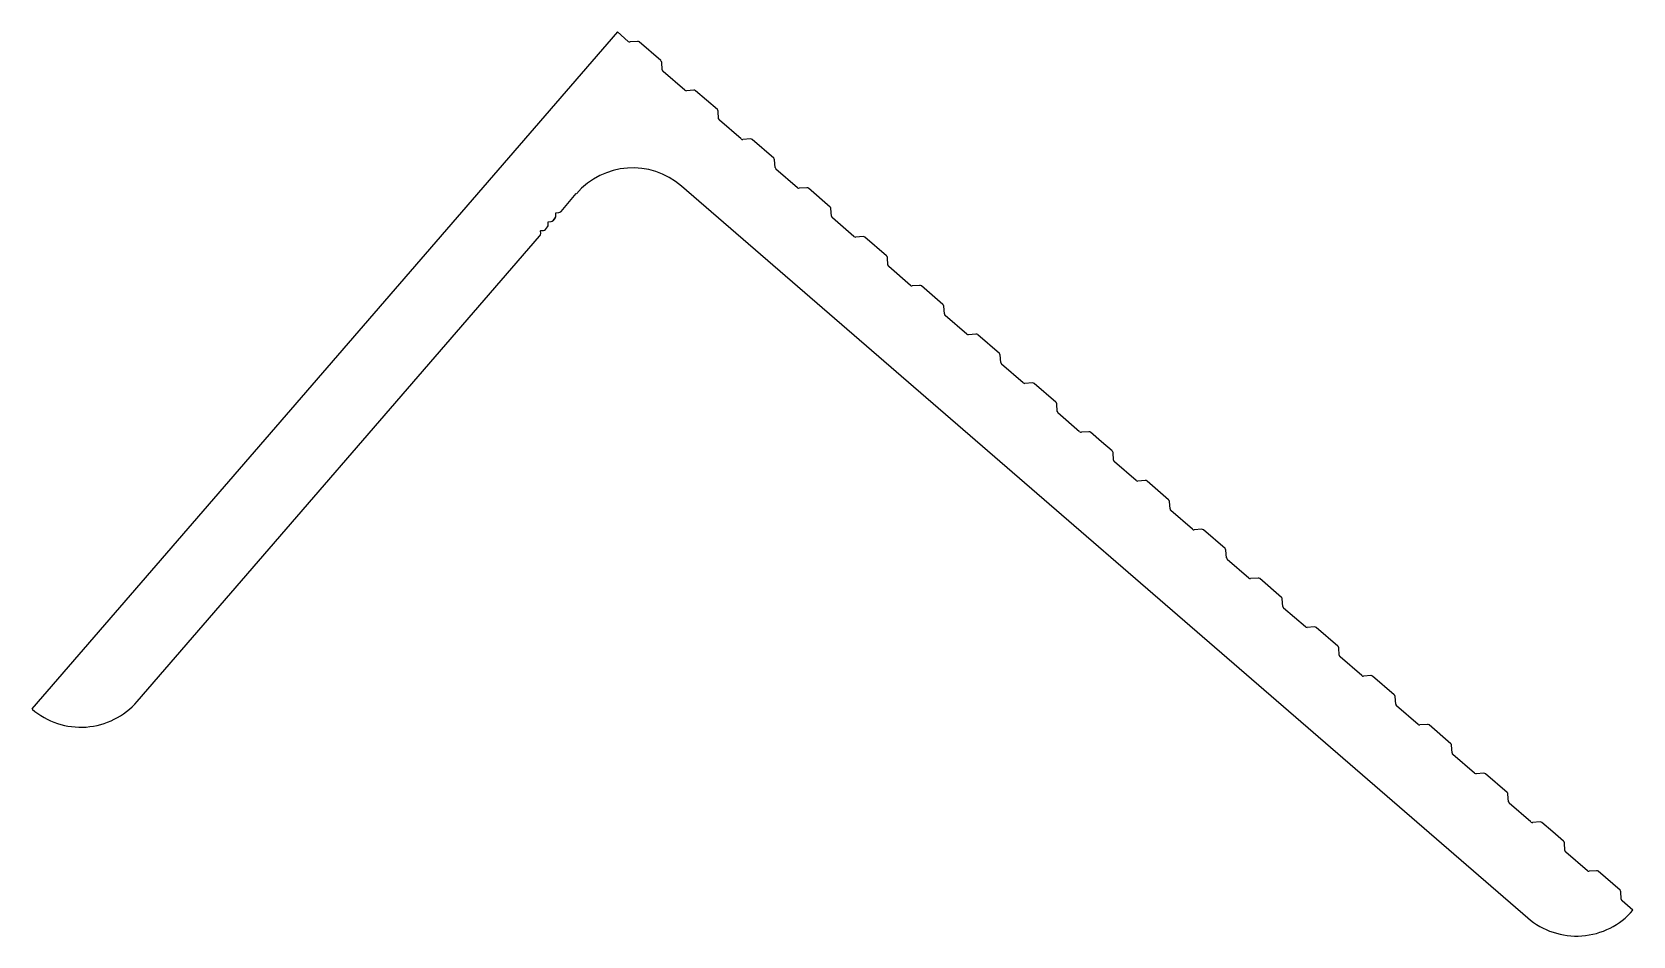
# Model space of a CAD drawing. Extents: x -76 to 60, y 1 to 78.
import ezdxf

# ---------------------------------------------------------------- set-up
doc = ezdxf.new("R2010")
doc.units = 0
doc.layers.add('1', color=7, linetype='CONTINUOUS')

msp = doc.modelspace()

# ---------------------------------------------------------------- linework, layer by layer
at = {"layer": '1', "color": 7, "linetype": 'CONTINUOUS'}
for p, q in [((-26.27, 78.1), (-76.12, 20.46)), ((-25.35, 77.3), (-26.27, 78.1)), ((-24.56, 77.3), (-25.2, 77.25)), ((-22.57, 75.66), (-24.42, 77.25)), ((-22.46, 74.88), (-22.51, 75.52)), ((-20.55, 73.15), (-22.39, 74.74)), ((-19.76, 73.14), (-20.4, 73.1)), ((-17.77, 71.5), (-19.62, 73.1)), ((-17.66, 70.72), (-17.7, 71.37)), ((-15.74, 68.99), (-17.59, 70.59)), ((-14.96, 68.99), (-15.6, 68.94)), ((-12.97, 67.35), (-14.81, 68.94)), ((-12.85, 66.57), (-12.9, 67.21)), ((-10.94, 64.84), (-12.78, 66.43)), ((-31.08, 62.83), (-29.78, 64.34)), ((-20.82, 64.99), (51.23, 2.68)), ((-10.15, 64.84), (-10.8, 64.79)), ((-8.17, 63.19), (-10.01, 64.79)), ((-31.52, 62.7), (-31.28, 62.72)), ((-31.1, 62.8), (-31.08, 62.83)), ((-31.1, 62.8), (-31.1, 62.8)), ((-8.05, 62.42), (-8.1, 63.06)), ((-32.41, 61.29), (-32.22, 61.51)), ((-32.16, 61.69), (-32.18, 61.93)), ((-32.17, 61.94), (-31.93, 61.96)), ((-31.76, 62.05), (-31.57, 62.27)), ((-31.57, 62.27), (-31.76, 62.05)), ((-31.76, 62.05), (-31.57, 62.27)), ((-31.57, 62.27), (-31.76, 62.05)), ((-31.76, 62.05), (-31.57, 62.27)), ((-31.51, 62.45), (-31.52, 62.69)), ((-6.14, 60.69), (-7.98, 62.28)), ((-67.16, 21.11), (-32.9, 60.73)), ((-32.9, 60.73), (-32.88, 60.75)), ((-32.83, 61.19), (-32.58, 61.2)), ((-32.81, 60.94), (-32.83, 61.18)), ((-5.35, 60.68), (-5.99, 60.64)), ((-3.36, 59.04), (-5.21, 60.64)), ((-3.25, 58.26), (-3.29, 58.9)), ((-1.33, 56.53), (-3.18, 58.13)), ((-0.55, 56.53), (-1.19, 56.48)), ((1.44, 54.89), (-0.4, 56.48)), ((1.56, 54.11), (1.51, 54.75)), ((3.47, 52.38), (1.62, 53.97)), ((4.25, 52.38), (3.61, 52.33)), ((6.24, 50.73), (4.4, 52.33)), ((6.36, 49.96), (6.31, 50.6)), ((8.27, 48.22), (6.43, 49.82)), ((9.06, 48.22), (8.42, 48.18)), ((11.05, 46.58), (9.2, 48.17)), ((11.16, 45.8), (11.12, 46.44)), ((13.07, 44.07), (11.23, 45.67)), ((13.86, 44.07), (13.22, 44.02)), ((14.93, 43.22), (14.01, 44.02)), ((15.85, 42.43), (14.93, 43.22)), ((15.96, 41.65), (15.92, 42.29)), ((17.88, 39.92), (16.03, 41.51)), ((18.66, 39.92), (18.02, 39.87)), ((20.65, 38.27), (18.81, 39.87)), ((20.77, 37.49), (20.72, 38.14)), ((22.68, 35.76), (20.84, 37.36)), ((23.47, 35.76), (22.83, 35.72)), ((25.46, 34.12), (23.61, 35.71)), ((25.57, 33.34), (25.52, 33.98)), ((27.48, 31.61), (25.64, 33.2)), ((28.27, 31.61), (27.63, 31.56)), ((30.26, 29.96), (28.41, 31.56)), ((30.37, 29.19), (30.33, 29.83)), ((32.29, 27.46), (30.44, 29.05)), ((33.07, 27.45), (32.43, 27.41)), ((35.06, 25.81), (33.22, 27.41)), ((35.18, 25.03), (35.13, 25.67)), ((37.09, 23.3), (35.25, 24.9)), ((37.88, 23.3), (37.23, 23.25)), ((39.86, 21.66), (38.02, 23.25)), ((-76.12, 20.46), (-76.12, 20.46)), ((39.98, 20.88), (39.93, 21.52)), ((41.89, 19.15), (40.05, 20.74)), ((42.68, 19.15), (42.04, 19.1)), ((44.67, 17.5), (42.82, 19.1)), ((44.78, 16.73), (44.74, 17.37)), ((46.7, 14.99), (44.85, 16.59)), ((47.48, 14.99), (46.84, 14.95)), ((49.47, 13.35), (47.63, 14.94)), ((49.59, 12.57), (49.54, 13.21)), ((51.5, 10.84), (49.65, 12.44)), ((52.28, 10.84), (51.64, 10.79)), ((53.35, 9.99), (52.43, 10.79)), ((54.27, 9.2), (53.35, 9.99)), ((54.39, 8.42), (54.34, 9.06)), ((56.3, 6.69), (54.46, 8.28)), ((57.09, 6.69), (56.45, 6.64)), ((59.08, 5.04), (57.23, 6.64)), ((59.19, 4.26), (59.15, 4.91)), ((60.18, 3.33), (59.26, 4.13)), ((60.18, 3.33), (60.18, 3.33))]:
    msp.add_line(p, q, dxfattribs=at)
for centre, radius, start, end in [((-25.22, 77.45), 0.2, 229.1463, 274.1463), ((-24.55, 77.1), 0.2, 49.1463, 94.1463), ((-22.71, 75.5), 0.2, 4.1463, 49.1463), ((-22.26, 74.89), 0.2, 184.1463, 229.1463), ((-20.42, 73.3), 0.2, 229.1463, 274.1463), ((-19.75, 72.95), 0.2, 49.1463, 94.1463), ((-17.9, 71.35), 0.2, 4.1463, 49.1463), ((-17.46, 70.74), 0.2, 184.1463, 229.1463), ((-15.61, 69.14), 0.2, 229.1463, 274.1463), ((-14.94, 68.79), 0.2, 49.1463, 94.1463), ((-13.1, 67.2), 0.2, 4.1463, 49.1463), ((-24.97, 60.18), 6.35, 49.1463, 139.1463), ((-12.65, 66.59), 0.2, 184.1463, 229.1463), ((-10.81, 64.99), 0.2, 229.1463, 274.1463), ((-10.14, 64.64), 0.2, 49.1463, 94.1463), ((-31.52, 62.69), 0.008, 94.1463, 184.1463), ((-31.29, 62.97), 0.25, 274.1463, 319.1463), ((-8.3, 63.04), 0.2, 4.1463, 49.1463), ((-32.41, 61.67), 0.25, 319.1463, 4.1463), ((-32.17, 61.93), 0.008, 94.1463, 184.1463), ((-31.95, 62.21), 0.25, 274.1463, 319.1463), ((-31.76, 62.43), 0.25, 319.1463, 4.1463), ((-7.85, 62.43), 0.2, 184.1463, 229.1463), ((-33.06, 60.92), 0.25, 319.1463, 4.1463), ((-32.82, 61.18), 0.008, 94.1463, 184.1463), ((-32.6, 61.45), 0.25, 274.1463, 319.1463), ((-6.01, 60.84), 0.2, 229.1463, 274.1463), ((-5.34, 60.48), 0.2, 49.1463, 94.1463), ((-3.49, 58.89), 0.2, 4.1463, 49.1463), ((-3.05, 58.28), 0.2, 184.1463, 229.1463), ((-1.2, 56.68), 0.2, 229.1463, 274.1463), ((-0.53, 56.33), 0.2, 49.1463, 94.1463), ((1.31, 54.74), 0.2, 4.1463, 49.1463), ((1.76, 54.12), 0.2, 184.1463, 229.1463), ((3.6, 52.53), 0.2, 229.1463, 274.1463), ((4.27, 52.18), 0.2, 49.1463, 94.1463), ((6.11, 50.58), 0.2, 4.1463, 49.1463), ((6.56, 49.97), 0.2, 184.1463, 229.1463), ((8.4, 48.38), 0.2, 229.1463, 274.1463), ((9.07, 48.02), 0.2, 49.1463, 94.1463), ((10.92, 46.43), 0.2, 4.1463, 49.1463), ((11.36, 45.82), 0.2, 184.1463, 229.1463), ((13.21, 44.22), 0.2, 229.1463, 274.1463), ((13.87, 43.87), 0.2, 49.1463, 94.1463), ((15.72, 42.27), 0.2, 4.1463, 49.1463), ((16.16, 41.66), 0.2, 184.1463, 229.1463), ((18.01, 40.07), 0.2, 229.1463, 274.1463), ((18.68, 39.72), 0.2, 49.1463, 94.1463), ((20.52, 38.12), 0.2, 4.1463, 49.1463), ((20.97, 37.51), 0.2, 184.1463, 229.1463), ((22.81, 35.91), 0.2, 229.1463, 274.1463), ((23.48, 35.56), 0.2, 49.1463, 94.1463), ((25.32, 33.97), 0.2, 4.1463, 49.1463), ((25.77, 33.36), 0.2, 184.1463, 229.1463), ((27.61, 31.76), 0.2, 229.1463, 274.1463), ((28.28, 31.41), 0.2, 49.1463, 94.1463), ((30.13, 29.81), 0.2, 4.1463, 49.1463), ((30.57, 29.2), 0.2, 184.1463, 229.1463), ((32.42, 27.61), 0.2, 229.1463, 274.1463), ((33.09, 27.25), 0.2, 49.1463, 94.1463), ((34.93, 25.66), 0.2, 4.1463, 49.1463), ((35.38, 25.05), 0.2, 184.1463, 229.1463), ((37.22, 23.45), 0.2, 229.1463, 274.1463), ((37.89, 23.1), 0.2, 49.1463, 94.1463), ((-71.96, 25.26), 6.35, 229.1463, 319.1463), ((39.73, 21.51), 0.2, 4.1463, 49.1463), ((40.18, 20.89), 0.2, 184.1463, 229.1463), ((42.02, 19.3), 0.2, 229.1463, 274.1463), ((42.69, 18.95), 0.2, 49.1463, 94.1463), ((44.54, 17.35), 0.2, 4.1463, 49.1463), ((44.98, 16.74), 0.2, 184.1463, 229.1463), ((46.83, 15.15), 0.2, 229.1463, 274.1463), ((47.5, 14.79), 0.2, 49.1463, 94.1463), ((49.34, 13.2), 0.2, 4.1463, 49.1463), ((49.79, 12.59), 0.2, 184.1463, 229.1463), ((51.63, 10.99), 0.2, 229.1463, 274.1463), ((52.3, 10.64), 0.2, 49.1463, 94.1463), ((54.14, 9.05), 0.2, 4.1463, 49.1463), ((54.59, 8.43), 0.2, 184.1463, 229.1463), ((56.43, 6.84), 0.2, 229.1463, 274.1463), ((57.1, 6.49), 0.2, 49.1463, 94.1463), ((58.95, 4.89), 0.2, 4.1463, 49.1463), ((59.39, 4.28), 0.2, 184.1463, 229.1463), ((55.38, 7.48), 6.35, 229.1463, 319.1463)]:
    msp.add_arc(centre, radius, start, end, dxfattribs=at)

doc.saveas('drawing.dxf')
